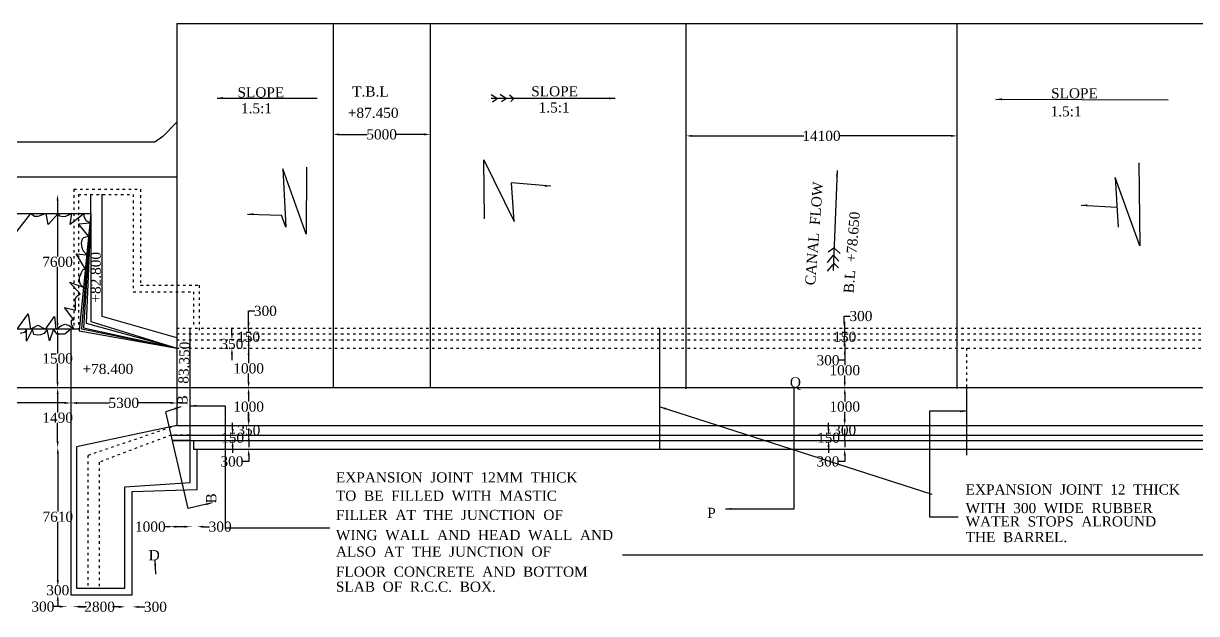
# Model space of a CAD drawing. Header units: millimetres. Extents: x 4535 to 233444, y 7325 to 109761.
# Drawn here: x 39092 to 96961, y 38575 to 67693 of the extents above; entities that cross this region are included whole.
import ezdxf

# ---------------------------------------------------------------- set-up
doc = ezdxf.new("R2010")
doc.units = ezdxf.units.MM
doc.header["$MEASUREMENT"] = 0
doc.linetypes.add('ACAD_ISO03W100', pattern=[30, 12, -18])
for name, color, linetype in [('DIM', 5, 'Continuous'), ('DO LINE', 3, 'Continuous'), ('DWG.LINE', 10, 'Continuous'), ('HATCH', 2, 'Continuous'), ('TEXT', 7, 'Continuous')]:
    doc.layers.add(name, color=color, linetype=linetype)
doc.styles.get("Standard").update_dxf_attribs({"font": 'TIMES.TTF', "height": 500})
doc.dimstyles.get("Standard").update_dxf_attribs({"dimtxt": 500, "dimasz": 300, "dimexe": 0.18, "dimexo": 0.0625, "dimgap": 0.09, "dimtad": 0, "dimtih": 1, "dimtoh": 1, "dimdec": 0, "dimzin": 0, "dimdsep": 46, "dimtxsty": 'Standard', "dimcen": 300, "dimclre": 256, "dimclrt": 4, "dimadec": 0, "dimazin": 0, "dimtfac": 1, "dimtdec": 0, "dimtofl": 0, "dimtmove": 0, "dimatfit": 3, "dimfxl": 5, "dimfxlon": 1, "dimtolj": 1, "dimtzin": 0, "dimarcsym": 0})

# ---------------------------------------------------------------- blocks, each defined once
blk = doc.blocks.new('*D35')
at = {"layer": 'Defpoints', "color": 0, "linetype": 'ByBlock', "ltscale": 0.2}
for p in [(40775, 59247), (40775, 52615), (40775, 52615)]:
    blk.add_point(p, dxfattribs=at)
at = {"layer": 'DIM', "lineweight": -2, "ltscale": 0.2}
blk.add_line((40775, 59247), (40774, 59247), dxfattribs=at)
at = {"layer": 'DIM', "color": 0, "linetype": 'ByBlock', "lineweight": -2, "ltscale": 0.2}
for p, q in [((40775, 58947), (40775, 56186)), ((40775, 52915), (40775, 55676))]:
    blk.add_line(p, q, dxfattribs=at)
at = {"layer": 'DIM', "linetype": 'ByBlock', "lineweight": -2, "ltscale": 0.2}
blk.add_line((40775, 52615), (40774, 52615), dxfattribs=at)
at = {"layer": 'DIM', "color": 0, "linetype": 'ByBlock', "ltscale": 0.2}
for points in [[(40725, 58947), (40825, 58947), (40775, 59247)], [(40725, 52915), (40825, 52915), (40775, 52615)]]:
    blk.add_solid(points, dxfattribs=at)
at = {"layer": 'DIM', "color": 4, "linetype": 'ByBlock', "ltscale": 0.2, "insert": (40775, 55931), "char_height": 500, "attachment_point": 5}
blk.add_mtext('\\A1;7600', dxfattribs=at)
blk = doc.blocks.new('*D36')
at = {"layer": 'Defpoints', "color": 0, "linetype": 'ByBlock', "ltscale": 0.2}
for p in [(40775, 52615), (40775, 49706), (40775, 49706)]:
    blk.add_point(p, dxfattribs=at)
at = {"layer": 'DIM', "lineweight": -2, "ltscale": 0.2}
blk.add_line((40775, 52615), (40774, 52615), dxfattribs=at)
at = {"layer": 'DIM', "color": 0, "linetype": 'ByBlock', "lineweight": -2, "ltscale": 0.2}
for p, q in [((40775, 52315), (40775, 51415)), ((40775, 50006), (40775, 50906))]:
    blk.add_line(p, q, dxfattribs=at)
at = {"layer": 'DIM', "linetype": 'ByBlock', "lineweight": -2, "ltscale": 0.2}
blk.add_line((40775, 49706), (40774, 49706), dxfattribs=at)
at = {"layer": 'DIM', "color": 0, "linetype": 'ByBlock', "ltscale": 0.2}
for points in [[(40725, 52315), (40825, 52315), (40775, 52615)], [(40725, 50006), (40825, 50006), (40775, 49706)]]:
    blk.add_solid(points, dxfattribs=at)
at = {"layer": 'DIM', "color": 4, "linetype": 'ByBlock', "ltscale": 0.2, "insert": (40775, 51160), "char_height": 500, "attachment_point": 5}
blk.add_mtext('\\A1;1500', dxfattribs=at)
blk = doc.blocks.new('*D37')
at = {"layer": 'Defpoints', "color": 0, "linetype": 'ByBlock', "ltscale": 0.2}
for p in [(40775, 49706), (40775, 46768), (40779, 46768)]:
    blk.add_point(p, dxfattribs=at)
at = {"layer": 'DIM', "lineweight": -2, "ltscale": 0.2}
blk.add_line((40775, 49706), (40779, 49706), dxfattribs=at)
at = {"layer": 'DIM', "color": 0, "linetype": 'ByBlock', "lineweight": -2, "ltscale": 0.2}
for p, q in [((40779, 49406), (40779, 48492)), ((40779, 47068), (40779, 47981))]:
    blk.add_line(p, q, dxfattribs=at)
at = {"layer": 'DIM', "linetype": 'ByBlock', "lineweight": -2, "ltscale": 0.2}
blk.add_line((40775, 46768), (40779, 46768), dxfattribs=at)
at = {"layer": 'DIM', "color": 0, "linetype": 'ByBlock', "ltscale": 0.2}
for points in [[(40729, 49406), (40829, 49406), (40779, 49706)], [(40729, 47068), (40829, 47068), (40779, 46768)]]:
    blk.add_solid(points, dxfattribs=at)
at = {"layer": 'DIM', "color": 4, "linetype": 'ByBlock', "ltscale": 0.2, "insert": (40779, 48237), "char_height": 500, "attachment_point": 5}
blk.add_mtext('\\A1;1490', dxfattribs=at)
blk = doc.blocks.new('*D38')
at = {"layer": 'Defpoints', "color": 0, "linetype": 'ByBlock', "ltscale": 0.2}
for p in [(40779, 46768), (40779, 39930), (40787, 39930)]:
    blk.add_point(p, dxfattribs=at)
at = {"layer": 'DIM', "lineweight": -2, "ltscale": 0.2}
blk.add_line((40782, 46768), (40788, 46768), dxfattribs=at)
at = {"layer": 'DIM', "color": 0, "linetype": 'ByBlock', "lineweight": -2, "ltscale": 0.2}
for p, q in [((40787, 46468), (40787, 43604)), ((40787, 40230), (40787, 43094))]:
    blk.add_line(p, q, dxfattribs=at)
at = {"layer": 'DIM', "linetype": 'ByBlock', "lineweight": -2, "ltscale": 0.2}
blk.add_line((40782, 39930), (40788, 39930), dxfattribs=at)
at = {"layer": 'DIM', "color": 0, "linetype": 'ByBlock', "ltscale": 0.2}
for points in [[(40737, 46468), (40837, 46468), (40787, 46768)], [(40737, 40230), (40837, 40230), (40787, 39930)]]:
    blk.add_solid(points, dxfattribs=at)
at = {"layer": 'DIM', "color": 4, "linetype": 'ByBlock', "ltscale": 0.2, "insert": (40787, 43349), "char_height": 500, "attachment_point": 5}
blk.add_mtext('\\A1;7610', dxfattribs=at)
blk = doc.blocks.new('*D39')
at = {"layer": 'Defpoints', "color": 0, "linetype": 'ByBlock', "ltscale": 0.2}
for p in [(40782, 39930), (40782, 39517), (40784, 39517)]:
    blk.add_point(p, dxfattribs=at)
at = {"layer": 'DIM', "color": 0, "linetype": 'ByBlock', "lineweight": -2, "ltscale": 0.2}
for p, q in [((40784, 40230), (40784, 40530)), ((40784, 39217), (40784, 38917))]:
    blk.add_line(p, q, dxfattribs=at)
at = {"layer": 'DIM', "lineweight": -2, "ltscale": 0.2}
blk.add_line((40782, 39930), (40784, 39930), dxfattribs=at)
at = {"layer": 'DIM', "linetype": 'ByBlock', "lineweight": -2, "ltscale": 0.2}
blk.add_line((40782, 39517), (40784, 39517), dxfattribs=at)
at = {"layer": 'DIM', "color": 0, "linetype": 'ByBlock', "ltscale": 0.2}
for points in [[(40734, 40230), (40834, 40230), (40784, 39930)], [(40734, 39217), (40834, 39217), (40784, 39517)]]:
    blk.add_solid(points, dxfattribs=at)
at = {"layer": 'DIM', "color": 4, "linetype": 'ByBlock', "ltscale": 0.2, "insert": (40784, 39723), "char_height": 500, "attachment_point": 5}
blk.add_mtext('\\A1;300', dxfattribs=at)
blk = doc.blocks.new('*D40')
at = {"layer": 'Defpoints', "color": 0, "linetype": 'ByBlock', "ltscale": 0.2}
for p in [(41186, 38912), (41606, 38915), (41606, 38912)]:
    blk.add_point(p, dxfattribs=at)
at = {"layer": 'DIM', "color": 0, "linetype": 'ByBlock', "lineweight": -2, "ltscale": 0.2}
for p, q in [((40886, 38915), (40576, 38915)), ((41906, 38915), (42206, 38915))]:
    blk.add_line(p, q, dxfattribs=at)
at = {"layer": 'DIM', "lineweight": -2, "ltscale": 0.2}
blk.add_line((41186, 38912), (41186, 38915), dxfattribs=at)
at = {"layer": 'DIM', "linetype": 'ByBlock', "lineweight": -2, "ltscale": 0.2}
blk.add_line((41606, 38912), (41606, 38915), dxfattribs=at)
at = {"layer": 'DIM', "color": 0, "linetype": 'ByBlock', "ltscale": 0.2}
for points in [[(40886, 38965), (40886, 38865), (41186, 38915)], [(41906, 38965), (41906, 38865), (41606, 38915)]]:
    blk.add_solid(points, dxfattribs=at)
at = {"layer": 'DIM', "color": 4, "linetype": 'ByBlock', "ltscale": 0.2, "insert": (40051, 38915), "char_height": 500, "attachment_point": 5}
blk.add_mtext('\\A1;300', dxfattribs=at)
blk = doc.blocks.new('*D41')
at = {"layer": 'Defpoints', "color": 0, "linetype": 'ByBlock', "ltscale": 0.2}
for p in [(41606, 38915), (44091, 38915), (44091, 38908)]:
    blk.add_point(p, dxfattribs=at)
at = {"layer": 'DIM', "lineweight": -2, "ltscale": 0.2}
blk.add_line((41606, 38913), (41606, 38908), dxfattribs=at)
at = {"layer": 'DIM', "color": 0, "linetype": 'ByBlock', "lineweight": -2, "ltscale": 0.2}
for p, q in [((41906, 38908), (42131, 38908)), ((43791, 38908), (43566, 38908))]:
    blk.add_line(p, q, dxfattribs=at)
at = {"layer": 'DIM', "linetype": 'ByBlock', "lineweight": -2, "ltscale": 0.2}
blk.add_line((44091, 38913), (44091, 38908), dxfattribs=at)
at = {"layer": 'DIM', "color": 0, "linetype": 'ByBlock', "ltscale": 0.2}
for points in [[(41906, 38958), (41906, 38858), (41606, 38908)], [(43791, 38958), (43791, 38858), (44091, 38908)]]:
    blk.add_solid(points, dxfattribs=at)
at = {"layer": 'DIM', "color": 4, "linetype": 'ByBlock', "ltscale": 0.2, "insert": (42849, 38908), "char_height": 500, "attachment_point": 5}
blk.add_mtext('\\A1;2800', dxfattribs=at)
blk = doc.blocks.new('*D42')
at = {"layer": 'Defpoints', "color": 0, "linetype": 'ByBlock', "ltscale": 0.2}
for p in [(44091, 38908), (44476, 38908), (44476, 38903)]:
    blk.add_point(p, dxfattribs=at)
at = {"layer": 'DIM', "color": 0, "linetype": 'ByBlock', "lineweight": -2, "ltscale": 0.2}
for p, q in [((43791, 38903), (43491, 38903)), ((44776, 38903), (45076, 38903))]:
    blk.add_line(p, q, dxfattribs=at)
at = {"layer": 'DIM', "lineweight": -2, "ltscale": 0.2}
blk.add_line((44091, 38908), (44091, 38903), dxfattribs=at)
at = {"layer": 'DIM', "linetype": 'ByBlock', "lineweight": -2, "ltscale": 0.2}
blk.add_line((44476, 38908), (44476, 38903), dxfattribs=at)
at = {"layer": 'DIM', "color": 0, "linetype": 'ByBlock', "ltscale": 0.2}
for points in [[(43791, 38953), (43791, 38853), (44091, 38903)], [(44776, 38953), (44776, 38853), (44476, 38903)]]:
    blk.add_solid(points, dxfattribs=at)
at = {"layer": 'DIM', "color": 4, "linetype": 'ByBlock', "ltscale": 0.2, "insert": (45601, 38903), "char_height": 500, "attachment_point": 5}
blk.add_mtext('\\A1;300', dxfattribs=at)
blk = doc.blocks.new('*D62')
at = {"layer": 'Defpoints', "color": 0, "linetype": 'ByBlock', "ltscale": 0.2}
for p in [(34538, 48966), (41427, 48966), (41427, 48966)]:
    blk.add_point(p, dxfattribs=at)
at = {"layer": 'DIM', "lineweight": -2, "ltscale": 0.2}
blk.add_line((34538, 48966), (34538, 48966), dxfattribs=at)
at = {"layer": 'DIM', "color": 0, "linetype": 'ByBlock', "lineweight": -2, "ltscale": 0.2}
for p, q in [((34838, 48966), (37271, 48966)), ((41127, 48966), (38694, 48966))]:
    blk.add_line(p, q, dxfattribs=at)
at = {"layer": 'DIM', "linetype": 'ByBlock', "lineweight": -2, "ltscale": 0.2}
blk.add_line((41427, 48966), (41427, 48966), dxfattribs=at)
at = {"layer": 'DIM', "color": 0, "linetype": 'ByBlock', "ltscale": 0.2}
for points in [[(34838, 49016), (34838, 48916), (34538, 48966)], [(41127, 49016), (41127, 48916), (41427, 48966)]]:
    blk.add_solid(points, dxfattribs=at)
at = {"layer": 'DIM', "color": 4, "linetype": 'ByBlock', "ltscale": 0.2, "insert": (37982, 48966), "char_height": 500, "attachment_point": 5}
blk.add_mtext('\\A1;7500', dxfattribs=at)
blk = doc.blocks.new('*D63')
at = {"layer": 'Defpoints', "color": 0, "linetype": 'ByBlock', "ltscale": 0.2}
for p in [(41427, 48966), (46655, 48966), (46655, 48966)]:
    blk.add_point(p, dxfattribs=at)
at = {"layer": 'DIM', "lineweight": -2, "ltscale": 0.2}
blk.add_line((41427, 48966), (41427, 48966), dxfattribs=at)
at = {"layer": 'DIM', "color": 0, "linetype": 'ByBlock', "lineweight": -2, "ltscale": 0.2}
for p, q in [((41727, 48966), (43333, 48966)), ((46355, 48966), (44748, 48966))]:
    blk.add_line(p, q, dxfattribs=at)
at = {"layer": 'DIM', "linetype": 'ByBlock', "lineweight": -2, "ltscale": 0.2}
blk.add_line((46655, 48966), (46655, 48966), dxfattribs=at)
at = {"layer": 'DIM', "color": 0, "linetype": 'ByBlock', "ltscale": 0.2}
for points in [[(41727, 49016), (41727, 48916), (41427, 48966)], [(46355, 49016), (46355, 48916), (46655, 48966)]]:
    blk.add_solid(points, dxfattribs=at)
at = {"layer": 'DIM', "color": 4, "linetype": 'ByBlock', "ltscale": 0.2, "insert": (44041, 48966), "char_height": 500, "attachment_point": 5}
blk.add_mtext('\\A1;5300', dxfattribs=at)
blk = doc.blocks.new('*D64')
at = {"layer": 'Defpoints', "color": 0, "linetype": 'ByBlock', "ltscale": 0.1}
for p in [(50198, 52653), (50198, 52372), (50200, 52372)]:
    blk.add_point(p, dxfattribs=at)
at = {"layer": 'DIM', "color": 0, "linetype": 'ByBlock', "lineweight": -2, "ltscale": 0.1}
for p, q in [((50200, 52953), (50200, 53506)), ((50200, 53506), (50500, 53506)), ((50200, 52072), (50200, 51772))]:
    blk.add_line(p, q, dxfattribs=at)
at = {"layer": 'DIM', "lineweight": -2, "ltscale": 0.1}
blk.add_line((50198, 52653), (50200, 52653), dxfattribs=at)
at = {"layer": 'DIM', "linetype": 'ByBlock', "lineweight": -2, "ltscale": 0.1}
blk.add_line((50198, 52372), (50200, 52372), dxfattribs=at)
at = {"layer": 'DIM', "color": 0, "linetype": 'ByBlock', "ltscale": 0.1}
for points in [[(50150, 52953), (50250, 52953), (50200, 52653)], [(50150, 52072), (50250, 52072), (50200, 52372)]]:
    blk.add_solid(points, dxfattribs=at)
at = {"layer": 'DIM', "color": 4, "linetype": 'ByBlock', "ltscale": 0.1, "insert": (51026, 53506), "char_height": 500, "attachment_point": 5}
blk.add_mtext('\\A1;300', dxfattribs=at)
blk = doc.blocks.new('*D65')
at = {"layer": 'Defpoints', "color": 0, "linetype": 'ByBlock', "ltscale": 0.1}
for p in [(50200, 52372), (50200, 52081), (50200, 52081)]:
    blk.add_point(p, dxfattribs=at)
at = {"layer": 'DIM', "color": 0, "linetype": 'ByBlock', "lineweight": -2, "ltscale": 0.1}
for p, q in [((50200, 52672), (50200, 52972)), ((50200, 51781), (50200, 51481))]:
    blk.add_line(p, q, dxfattribs=at)
at = {"layer": 'DIM', "lineweight": -2, "ltscale": 0.1}
blk.add_line((50200, 52372), (50200, 52372), dxfattribs=at)
at = {"layer": 'DIM', "linetype": 'ByBlock', "lineweight": -2, "ltscale": 0.1}
blk.add_line((50200, 52081), (50200, 52081), dxfattribs=at)
at = {"layer": 'DIM', "color": 0, "linetype": 'ByBlock', "ltscale": 0.1}
for points in [[(50150, 52672), (50250, 52672), (50200, 52372)], [(50150, 51781), (50250, 51781), (50200, 52081)]]:
    blk.add_solid(points, dxfattribs=at)
at = {"layer": 'DIM', "color": 4, "linetype": 'ByBlock', "ltscale": 0.1, "insert": (50200, 52227), "char_height": 500, "attachment_point": 5}
blk.add_mtext('\\A1;150', dxfattribs=at)
blk = doc.blocks.new('*D66')
at = {"layer": 'Defpoints', "color": 0, "linetype": 'ByBlock', "ltscale": 0.2}
for p in [(46332, 42871), (47333, 42871), (47333, 42861)]:
    blk.add_point(p, dxfattribs=at)
at = {"layer": 'DIM', "color": 0, "linetype": 'ByBlock', "lineweight": -2, "ltscale": 0.2}
for p, q in [((46332, 42861), (46032, 42861)), ((47033, 42861), (46632, 42861))]:
    blk.add_line(p, q, dxfattribs=at)
at = {"layer": 'DIM', "lineweight": -2, "ltscale": 0.2}
blk.add_line((46332, 42866), (46332, 42861), dxfattribs=at)
at = {"layer": 'DIM', "linetype": 'ByBlock', "lineweight": -2, "ltscale": 0.2}
blk.add_line((47333, 42866), (47333, 42861), dxfattribs=at)
at = {"layer": 'DIM', "color": 0, "linetype": 'ByBlock', "ltscale": 0.2}
for points in [[(46632, 42911), (46632, 42811), (46332, 42861)], [(47033, 42911), (47033, 42811), (47333, 42861)]]:
    blk.add_solid(points, dxfattribs=at)
at = {"layer": 'DIM', "color": 4, "linetype": 'ByBlock', "ltscale": 0.2, "insert": (45350, 42861), "char_height": 500, "attachment_point": 5}
blk.add_mtext('\\A1;1000', dxfattribs=at)
blk = doc.blocks.new('*D67')
at = {"layer": 'Defpoints', "color": 0, "linetype": 'ByBlock', "ltscale": 0.2}
for p in [(47333, 42861), (47670, 42861), (47670, 42861)]:
    blk.add_point(p, dxfattribs=at)
at = {"layer": 'DIM', "color": 0, "linetype": 'ByBlock', "lineweight": -2, "ltscale": 0.2}
for p, q in [((47033, 42861), (46733, 42861)), ((47970, 42861), (48270, 42861))]:
    blk.add_line(p, q, dxfattribs=at)
at = {"layer": 'DIM', "lineweight": -2, "ltscale": 0.2}
blk.add_line((47333, 42861), (47333, 42860), dxfattribs=at)
at = {"layer": 'DIM', "linetype": 'ByBlock', "lineweight": -2, "ltscale": 0.2}
blk.add_line((47670, 42861), (47670, 42860), dxfattribs=at)
at = {"layer": 'DIM', "color": 0, "linetype": 'ByBlock', "ltscale": 0.2}
for points in [[(47033, 42911), (47033, 42811), (47333, 42861)], [(47970, 42911), (47970, 42811), (47670, 42861)]]:
    blk.add_solid(points, dxfattribs=at)
at = {"layer": 'DIM', "color": 4, "linetype": 'ByBlock', "ltscale": 0.2, "insert": (48796, 42861), "char_height": 500, "attachment_point": 5}
blk.add_mtext('\\A1;300', dxfattribs=at)
blk = doc.blocks.new('*D69')
at = {"layer": 'Defpoints', "color": 0, "linetype": 'ByBlock', "ltscale": 0.2}
for p in [(71775, 62145), (85140, 62145), (85140, 62145)]:
    blk.add_point(p, dxfattribs=at)
at = {"layer": 'DIM', "lineweight": -2, "ltscale": 0.2}
blk.add_line((71775, 62145), (71775, 62145), dxfattribs=at)
at = {"layer": 'DIM', "color": 0, "linetype": 'ByBlock', "lineweight": -2, "ltscale": 0.2}
for p, q in [((72075, 62145), (77591, 62145)), ((84840, 62145), (79324, 62145))]:
    blk.add_line(p, q, dxfattribs=at)
at = {"layer": 'DIM', "linetype": 'ByBlock', "lineweight": -2, "ltscale": 0.2}
blk.add_line((85140, 62145), (85140, 62145), dxfattribs=at)
at = {"layer": 'DIM', "color": 0, "linetype": 'ByBlock', "ltscale": 0.2}
for points in [[(72075, 62195), (72075, 62095), (71775, 62145)], [(84840, 62195), (84840, 62095), (85140, 62145)]]:
    blk.add_solid(points, dxfattribs=at)
at = {"layer": 'DIM', "color": 4, "linetype": 'ByBlock', "ltscale": 0.2, "insert": (78458, 62145), "char_height": 500, "attachment_point": 5}
blk.add_mtext('\\A1;14100', dxfattribs=at)
blk = doc.blocks.new('*D70')
at = {"layer": 'Defpoints', "color": 0, "linetype": 'ByBlock', "ltscale": 0.2}
for p in [(54364, 62217), (59155, 62217), (59155, 62217)]:
    blk.add_point(p, dxfattribs=at)
at = {"layer": 'DIM', "lineweight": -2, "ltscale": 0.2}
blk.add_line((54364, 62217), (54364, 62217), dxfattribs=at)
at = {"layer": 'DIM', "color": 0, "linetype": 'ByBlock', "lineweight": -2, "ltscale": 0.2}
for p, q in [((54664, 62217), (56052, 62217)), ((58855, 62217), (57467, 62217))]:
    blk.add_line(p, q, dxfattribs=at)
at = {"layer": 'DIM', "linetype": 'ByBlock', "lineweight": -2, "ltscale": 0.2}
blk.add_line((59155, 62217), (59155, 62217), dxfattribs=at)
at = {"layer": 'DIM', "color": 0, "linetype": 'ByBlock', "ltscale": 0.2}
for points in [[(54664, 62267), (54664, 62167), (54364, 62217)], [(58855, 62267), (58855, 62167), (59155, 62217)]]:
    blk.add_solid(points, dxfattribs=at)
at = {"layer": 'DIM', "color": 4, "linetype": 'ByBlock', "ltscale": 0.2, "insert": (56759, 62217), "char_height": 500, "attachment_point": 5}
blk.add_mtext('\\A1;5000', dxfattribs=at)
blk = doc.blocks.new('*D71')
at = {"layer": 'Defpoints', "color": 0, "linetype": 'ByBlock', "ltscale": 0.2}
for p in [(50200, 52081), (49375, 51670), (50200, 51670)]:
    blk.add_point(p, dxfattribs=at)
at = {"layer": 'DIM', "color": 0, "linetype": 'ByBlock', "lineweight": -2, "ltscale": 0.2}
for p, q in [((49375, 52381), (49375, 52681)), ((49375, 51370), (49375, 51070))]:
    blk.add_line(p, q, dxfattribs=at)
at = {"layer": 'DIM', "lineweight": -2, "ltscale": 0.2}
blk.add_line((49380, 52081), (49374, 52081), dxfattribs=at)
at = {"layer": 'DIM', "linetype": 'ByBlock', "lineweight": -2, "ltscale": 0.2}
blk.add_line((49380, 51670), (49374, 51670), dxfattribs=at)
at = {"layer": 'DIM', "color": 0, "linetype": 'ByBlock', "ltscale": 0.2}
for points in [[(49325, 52381), (49425, 52381), (49375, 52081)], [(49325, 51370), (49425, 51370), (49375, 51670)]]:
    blk.add_solid(points, dxfattribs=at)
at = {"layer": 'DIM', "color": 4, "linetype": 'ByBlock', "ltscale": 0.2, "insert": (49375, 51876), "char_height": 500, "attachment_point": 5}
blk.add_mtext('\\A1;350', dxfattribs=at)
blk = doc.blocks.new('*D72')
at = {"layer": 'Defpoints', "color": 0, "linetype": 'ByBlock', "ltscale": 0.2}
for p in [(50200, 51631), (50200, 49706), (50200, 49706)]:
    blk.add_point(p, dxfattribs=at)
at = {"layer": 'DIM', "lineweight": -2, "ltscale": 0.2}
blk.add_line((50200, 51631), (50200, 51631), dxfattribs=at)
at = {"layer": 'DIM', "color": 0, "linetype": 'ByBlock', "lineweight": -2, "ltscale": 0.2}
for p, q in [((50200, 51331), (50200, 50923)), ((50200, 50006), (50200, 50414))]:
    blk.add_line(p, q, dxfattribs=at)
at = {"layer": 'DIM', "linetype": 'ByBlock', "lineweight": -2, "ltscale": 0.2}
blk.add_line((50200, 49706), (50200, 49706), dxfattribs=at)
at = {"layer": 'DIM', "color": 0, "linetype": 'ByBlock', "ltscale": 0.2}
for points in [[(50150, 51331), (50250, 51331), (50200, 51631)], [(50150, 50006), (50250, 50006), (50200, 49706)]]:
    blk.add_solid(points, dxfattribs=at)
at = {"layer": 'DIM', "color": 4, "linetype": 'ByBlock', "ltscale": 0.2, "insert": (50200, 50669), "char_height": 500, "attachment_point": 5}
blk.add_mtext('\\A1;1000', dxfattribs=at)
blk = doc.blocks.new('*D73')
at = {"layer": 'Defpoints', "color": 0, "linetype": 'ByBlock', "ltscale": 0.2}
for p in [(50200, 49706), (50200, 47862), (50200, 47862)]:
    blk.add_point(p, dxfattribs=at)
at = {"layer": 'DIM', "lineweight": -2, "ltscale": 0.2}
blk.add_line((50200, 49706), (50200, 49706), dxfattribs=at)
at = {"layer": 'DIM', "color": 0, "linetype": 'ByBlock', "lineweight": -2, "ltscale": 0.2}
for p, q in [((50200, 49406), (50200, 49038)), ((50200, 48162), (50200, 48529))]:
    blk.add_line(p, q, dxfattribs=at)
at = {"layer": 'DIM', "linetype": 'ByBlock', "lineweight": -2, "ltscale": 0.2}
blk.add_line((50200, 47862), (50200, 47862), dxfattribs=at)
at = {"layer": 'DIM', "color": 0, "linetype": 'ByBlock', "ltscale": 0.2}
for points in [[(50150, 49406), (50250, 49406), (50200, 49706)], [(50150, 48162), (50250, 48162), (50200, 47862)]]:
    blk.add_solid(points, dxfattribs=at)
at = {"layer": 'DIM', "color": 4, "linetype": 'ByBlock', "ltscale": 0.2, "insert": (50200, 48784), "char_height": 500, "attachment_point": 5}
blk.add_mtext('\\A1;1000', dxfattribs=at)
blk = doc.blocks.new('*D74')
at = {"layer": 'Defpoints', "color": 0, "linetype": 'ByBlock', "ltscale": 0.2}
for p in [(50200, 47862), (50200, 47384), (50208, 47384)]:
    blk.add_point(p, dxfattribs=at)
at = {"layer": 'DIM', "color": 0, "linetype": 'ByBlock', "lineweight": -2, "ltscale": 0.2}
for p, q in [((50208, 48162), (50208, 48462)), ((50208, 47084), (50208, 46784))]:
    blk.add_line(p, q, dxfattribs=at)
at = {"layer": 'DIM', "lineweight": -2, "ltscale": 0.2}
blk.add_line((50203, 47862), (50209, 47862), dxfattribs=at)
at = {"layer": 'DIM', "linetype": 'ByBlock', "lineweight": -2, "ltscale": 0.2}
blk.add_line((50203, 47384), (50209, 47384), dxfattribs=at)
at = {"layer": 'DIM', "color": 0, "linetype": 'ByBlock', "ltscale": 0.2}
for points in [[(50158, 48162), (50258, 48162), (50208, 47862)], [(50158, 47084), (50258, 47084), (50208, 47384)]]:
    blk.add_solid(points, dxfattribs=at)
at = {"layer": 'DIM', "color": 4, "linetype": 'ByBlock', "ltscale": 0.2, "insert": (50208, 47623), "char_height": 500, "attachment_point": 5}
blk.add_mtext('\\A1;350', dxfattribs=at)
blk = doc.blocks.new('*D75')
at = {"layer": 'Defpoints', "color": 0, "linetype": 'ByBlock', "ltscale": 0.2}
for p in [(49411, 47111), (50209, 47384), (50209, 47111)]:
    blk.add_point(p, dxfattribs=at)
at = {"layer": 'DIM', "color": 0, "linetype": 'ByBlock', "lineweight": -2, "ltscale": 0.2}
for p, q in [((49411, 47684), (49411, 47984)), ((49411, 46811), (49411, 46511))]:
    blk.add_line(p, q, dxfattribs=at)
at = {"layer": 'DIM', "lineweight": -2, "ltscale": 0.2}
blk.add_line((49416, 47384), (49411, 47384), dxfattribs=at)
at = {"layer": 'DIM', "linetype": 'ByBlock', "lineweight": -2, "ltscale": 0.2}
blk.add_line((49416, 47111), (49411, 47111), dxfattribs=at)
at = {"layer": 'DIM', "color": 0, "linetype": 'ByBlock', "ltscale": 0.2}
for points in [[(49361, 47684), (49461, 47684), (49411, 47384)], [(49361, 46811), (49461, 46811), (49411, 47111)]]:
    blk.add_solid(points, dxfattribs=at)
at = {"layer": 'DIM', "color": 4, "linetype": 'ByBlock', "ltscale": 0.2, "insert": (49411, 47247), "char_height": 500, "attachment_point": 5}
blk.add_mtext('\\A1;150', dxfattribs=at)
blk = doc.blocks.new('*D76')
at = {"layer": 'Defpoints', "color": 0, "linetype": 'ByBlock', "ltscale": 0.2}
for p in [(50204, 47111), (50204, 46679), (50204, 46679)]:
    blk.add_point(p, dxfattribs=at)
at = {"layer": 'DIM', "color": 0, "linetype": 'ByBlock', "lineweight": -2, "ltscale": 0.2}
for p, q in [((50204, 47411), (50204, 47711)), ((50204, 46379), (50204, 46079)), ((50204, 46079), (49904, 46079))]:
    blk.add_line(p, q, dxfattribs=at)
at = {"layer": 'DIM', "lineweight": -2, "ltscale": 0.2}
blk.add_line((50204, 47111), (50203, 47111), dxfattribs=at)
at = {"layer": 'DIM', "linetype": 'ByBlock', "lineweight": -2, "ltscale": 0.2}
blk.add_line((50204, 46679), (50203, 46679), dxfattribs=at)
at = {"layer": 'DIM', "color": 0, "linetype": 'ByBlock', "ltscale": 0.2}
for points in [[(50154, 47411), (50254, 47411), (50204, 47111)], [(50154, 46379), (50254, 46379), (50204, 46679)]]:
    blk.add_solid(points, dxfattribs=at)
at = {"layer": 'DIM', "color": 4, "linetype": 'ByBlock', "ltscale": 0.2, "insert": (49378, 46079), "char_height": 500, "attachment_point": 5}
blk.add_mtext('\\A1;300', dxfattribs=at)
blk = doc.blocks.new('*D77')
at = {"layer": 'Defpoints', "color": 0, "linetype": 'ByBlock', "ltscale": 0.2}
for p in [(79582, 52653), (79582, 52372), (79582, 52372)]:
    blk.add_point(p, dxfattribs=at)
at = {"layer": 'DIM', "color": 0, "linetype": 'ByBlock', "lineweight": -2, "ltscale": 0.2}
for p, q in [((79582, 52953), (79582, 53253)), ((79582, 53253), (79882, 53253)), ((79582, 52072), (79582, 51772))]:
    blk.add_line(p, q, dxfattribs=at)
at = {"layer": 'DIM', "lineweight": -2, "ltscale": 0.2}
blk.add_line((79582, 52653), (79582, 52653), dxfattribs=at)
at = {"layer": 'DIM', "linetype": 'ByBlock', "lineweight": -2, "ltscale": 0.2}
blk.add_line((79582, 52372), (79582, 52372), dxfattribs=at)
at = {"layer": 'DIM', "color": 0, "linetype": 'ByBlock', "ltscale": 0.2}
for points in [[(79532, 52953), (79632, 52953), (79582, 52653)], [(79532, 52072), (79632, 52072), (79582, 52372)]]:
    blk.add_solid(points, dxfattribs=at)
at = {"layer": 'DIM', "color": 4, "linetype": 'ByBlock', "ltscale": 0.2, "insert": (80407, 53253), "char_height": 500, "attachment_point": 5}
blk.add_mtext('\\A1;300', dxfattribs=at)
blk = doc.blocks.new('*D78')
at = {"layer": 'Defpoints', "color": 0, "linetype": 'ByBlock', "ltscale": 0.2}
for p in [(79582, 52372), (79582, 52081), (79607, 52081)]:
    blk.add_point(p, dxfattribs=at)
at = {"layer": 'DIM', "color": 0, "linetype": 'ByBlock', "lineweight": -2, "ltscale": 0.2}
for p, q in [((79607, 52672), (79607, 52972)), ((79607, 51781), (79607, 51481))]:
    blk.add_line(p, q, dxfattribs=at)
at = {"layer": 'DIM', "lineweight": -2, "ltscale": 0.2}
blk.add_line((79602, 52372), (79607, 52372), dxfattribs=at)
at = {"layer": 'DIM', "linetype": 'ByBlock', "lineweight": -2, "ltscale": 0.2}
blk.add_line((79602, 52081), (79607, 52081), dxfattribs=at)
at = {"layer": 'DIM', "color": 0, "linetype": 'ByBlock', "ltscale": 0.2}
for points in [[(79557, 52672), (79657, 52672), (79607, 52372)], [(79557, 51781), (79657, 51781), (79607, 52081)]]:
    blk.add_solid(points, dxfattribs=at)
at = {"layer": 'DIM', "color": 4, "linetype": 'ByBlock', "ltscale": 0.2, "insert": (79607, 52227), "char_height": 500, "attachment_point": 5}
blk.add_mtext('\\A1;150', dxfattribs=at)
blk = doc.blocks.new('*D79')
at = {"layer": 'Defpoints', "color": 0, "linetype": 'ByBlock', "ltscale": 0.2}
for p in [(79608, 52089), (79608, 51670), (79608, 51670)]:
    blk.add_point(p, dxfattribs=at)
at = {"layer": 'DIM', "color": 0, "linetype": 'ByBlock', "lineweight": -2, "ltscale": 0.2}
for p, q in [((79608, 52389), (79608, 52689)), ((79608, 51070), (79308, 51070)), ((79608, 51370), (79608, 51070))]:
    blk.add_line(p, q, dxfattribs=at)
at = {"layer": 'DIM', "lineweight": -2, "ltscale": 0.2}
blk.add_line((79608, 52089), (79608, 52089), dxfattribs=at)
at = {"layer": 'DIM', "linetype": 'ByBlock', "lineweight": -2, "ltscale": 0.2}
blk.add_line((79608, 51670), (79608, 51670), dxfattribs=at)
at = {"layer": 'DIM', "color": 0, "linetype": 'ByBlock', "ltscale": 0.2}
for points in [[(79558, 52389), (79658, 52389), (79608, 52089)], [(79558, 51370), (79658, 51370), (79608, 51670)]]:
    blk.add_solid(points, dxfattribs=at)
at = {"layer": 'DIM', "color": 4, "linetype": 'ByBlock', "ltscale": 0.2, "insert": (78782, 51070), "char_height": 500, "attachment_point": 5}
blk.add_mtext('\\A1;300', dxfattribs=at)
blk = doc.blocks.new('*D80')
at = {"layer": 'Defpoints', "color": 0, "linetype": 'ByBlock', "ltscale": 0.2}
for p in [(79608, 51670), (79608, 49706), (79608, 49706)]:
    blk.add_point(p, dxfattribs=at)
at = {"layer": 'DIM', "lineweight": -2, "ltscale": 0.2}
blk.add_line((79608, 51670), (79608, 51670), dxfattribs=at)
at = {"layer": 'DIM', "color": 0, "linetype": 'ByBlock', "lineweight": -2, "ltscale": 0.2}
for p, q in [((79608, 51370), (79608, 50836)), ((79608, 50006), (79608, 50327))]:
    blk.add_line(p, q, dxfattribs=at)
at = {"layer": 'DIM', "linetype": 'ByBlock', "lineweight": -2, "ltscale": 0.2}
blk.add_line((79608, 49706), (79608, 49706), dxfattribs=at)
at = {"layer": 'DIM', "color": 0, "linetype": 'ByBlock', "ltscale": 0.2}
for points in [[(79558, 51370), (79658, 51370), (79608, 51670)], [(79558, 50006), (79658, 50006), (79608, 49706)]]:
    blk.add_solid(points, dxfattribs=at)
at = {"layer": 'DIM', "color": 4, "linetype": 'ByBlock', "ltscale": 0.2, "insert": (79608, 50581), "char_height": 500, "attachment_point": 5}
blk.add_mtext('\\A1;1000', dxfattribs=at)
blk = doc.blocks.new('*D81')
at = {"layer": 'Defpoints', "color": 0, "linetype": 'ByBlock', "ltscale": 0.2}
for p in [(79608, 49706), (79608, 47862), (79608, 47862)]:
    blk.add_point(p, dxfattribs=at)
at = {"layer": 'DIM', "lineweight": -2, "ltscale": 0.2}
blk.add_line((79608, 49706), (79608, 49706), dxfattribs=at)
at = {"layer": 'DIM', "color": 0, "linetype": 'ByBlock', "lineweight": -2, "ltscale": 0.2}
for p, q in [((79608, 49406), (79608, 49038)), ((79608, 48162), (79608, 48529))]:
    blk.add_line(p, q, dxfattribs=at)
at = {"layer": 'DIM', "linetype": 'ByBlock', "lineweight": -2, "ltscale": 0.2}
blk.add_line((79608, 47862), (79608, 47862), dxfattribs=at)
at = {"layer": 'DIM', "color": 0, "linetype": 'ByBlock', "ltscale": 0.2}
for points in [[(79558, 49406), (79658, 49406), (79608, 49706)], [(79558, 48162), (79658, 48162), (79608, 47862)]]:
    blk.add_solid(points, dxfattribs=at)
at = {"layer": 'DIM', "color": 4, "linetype": 'ByBlock', "ltscale": 0.2, "insert": (79608, 48784), "char_height": 500, "attachment_point": 5}
blk.add_mtext('\\A1;1000', dxfattribs=at)
blk = doc.blocks.new('*D82')
at = {"layer": 'Defpoints', "color": 0, "linetype": 'ByBlock', "ltscale": 0.2}
for p in [(79608, 47862), (79604, 47384), (79608, 47384)]:
    blk.add_point(p, dxfattribs=at)
at = {"layer": 'DIM', "color": 0, "linetype": 'ByBlock', "lineweight": -2, "ltscale": 0.2}
for p, q in [((79604, 48162), (79604, 48462)), ((79604, 47084), (79604, 46784))]:
    blk.add_line(p, q, dxfattribs=at)
at = {"layer": 'DIM', "lineweight": -2, "ltscale": 0.2}
blk.add_line((79608, 47862), (79604, 47862), dxfattribs=at)
at = {"layer": 'DIM', "linetype": 'ByBlock', "lineweight": -2, "ltscale": 0.2}
blk.add_line((79608, 47384), (79604, 47384), dxfattribs=at)
at = {"layer": 'DIM', "color": 0, "linetype": 'ByBlock', "ltscale": 0.2}
for points in [[(79554, 48162), (79654, 48162), (79604, 47862)], [(79554, 47084), (79654, 47084), (79604, 47384)]]:
    blk.add_solid(points, dxfattribs=at)
at = {"layer": 'DIM', "color": 4, "linetype": 'ByBlock', "ltscale": 0.2, "insert": (79604, 47623), "char_height": 500, "attachment_point": 5}
blk.add_mtext('\\A1;300', dxfattribs=at)
blk = doc.blocks.new('*D83')
at = {"layer": 'Defpoints', "color": 0, "linetype": 'ByBlock', "ltscale": 0.2}
for p in [(78810, 47111), (79608, 47384), (79608, 47111)]:
    blk.add_point(p, dxfattribs=at)
at = {"layer": 'DIM', "color": 0, "linetype": 'ByBlock', "lineweight": -2, "ltscale": 0.2}
for p, q in [((78810, 47684), (78810, 47984)), ((78810, 46811), (78810, 46511))]:
    blk.add_line(p, q, dxfattribs=at)
at = {"layer": 'DIM', "lineweight": -2, "ltscale": 0.2}
blk.add_line((78815, 47384), (78810, 47384), dxfattribs=at)
at = {"layer": 'DIM', "linetype": 'ByBlock', "lineweight": -2, "ltscale": 0.2}
blk.add_line((78815, 47111), (78810, 47111), dxfattribs=at)
at = {"layer": 'DIM', "color": 0, "linetype": 'ByBlock', "ltscale": 0.2}
for points in [[(78760, 47684), (78860, 47684), (78810, 47384)], [(78760, 46811), (78860, 46811), (78810, 47111)]]:
    blk.add_solid(points, dxfattribs=at)
at = {"layer": 'DIM', "color": 4, "linetype": 'ByBlock', "ltscale": 0.2, "insert": (78810, 47247), "char_height": 500, "attachment_point": 5}
blk.add_mtext('\\A1;150', dxfattribs=at)
blk = doc.blocks.new('*D84')
at = {"layer": 'Defpoints', "color": 0, "linetype": 'ByBlock', "ltscale": 0.2}
for p in [(79604, 47084), (79604, 46679), (79604, 46679)]:
    blk.add_point(p, dxfattribs=at)
at = {"layer": 'DIM', "color": 0, "linetype": 'ByBlock', "lineweight": -2, "ltscale": 0.2}
for p, q in [((79604, 47384), (79604, 47684)), ((79604, 46379), (79604, 46079)), ((79604, 46079), (79304, 46079))]:
    blk.add_line(p, q, dxfattribs=at)
at = {"layer": 'DIM', "lineweight": -2, "ltscale": 0.2}
blk.add_line((79604, 47084), (79604, 47084), dxfattribs=at)
at = {"layer": 'DIM', "linetype": 'ByBlock', "lineweight": -2, "ltscale": 0.2}
blk.add_line((79604, 46679), (79604, 46679), dxfattribs=at)
at = {"layer": 'DIM', "color": 0, "linetype": 'ByBlock', "ltscale": 0.2}
for points in [[(79554, 47384), (79654, 47384), (79604, 47084)], [(79554, 46379), (79654, 46379), (79604, 46679)]]:
    blk.add_solid(points, dxfattribs=at)
at = {"layer": 'DIM', "color": 4, "linetype": 'ByBlock', "ltscale": 0.2, "insert": (78778, 46079), "char_height": 500, "attachment_point": 5}
blk.add_mtext('\\A1;300', dxfattribs=at)

msp = doc.modelspace()

# ---------------------------------------------------------------- linework, layer by layer
at = {"layer": 'DIM', "linetype": 'ByBlock', "ltscale": 0.2}
for points in [[(62171.2, 64185.6), (62474, 63996.4), (62224.5, 63803.9)], [(62604.3, 64202.6), (62913.6, 63996.4), (62666.7, 63831.2)], [(63071.3, 64170), (63287, 63996.4), (63139.1, 63844.7)], [(78756.5, 55901.5), (79059.7, 56266.8), (79321.2, 55959.3)], [(78780.7, 56422.4), (79074.1, 56622.1), (79378.6, 56345.1)], [(78761.6, 55469.2), (79040.4, 55793.7)], [(79044.3, 55889.1), (79302.7, 55630)], [(83779.7, 43345.8), (85196.8, 43345.8)], [(49035.7, 42807.6), (54203.4, 42807.6)], [(102467.3, 41454.3), (68638, 41454.3)]]:
    msp.add_lwpolyline(points, dxfattribs=at)
at = {"layer": 'DO LINE', "linetype": 'ACAD_ISO03W100', "ltscale": 10}
for points in [[(41585.4, 59512.6), (41585.4, 52614.8)], [(41585.4, 59512.6), (44870.1, 59512.6), (44870.1, 54772), (47767.5, 54772), (47767.5, 52419.9)], [(41801.8, 59250.5), (44509.7, 59250.5)], [(41801.8, 59250.5), (41801.8, 52614.8)], [(44509.7, 59250.5), (44509.7, 54454.2), (47475.5, 54454.2), (47475.5, 52719.5)], [(46654.9, 52653.4), (106456.5, 52653.4)], [(46654.9, 52371.8), (106456.5, 52371.8)], [(46654.9, 52081.5), (106456.5, 52081.5)], [(46654.9, 51669.8), (106456.5, 51669.8)], [(85610.9, 51669.8), (85610.9, 49705.6)], [(46654.9, 47861.7), (42260.6, 46372.7), (42260.6, 39822.6)], [(47260.3, 47383.7), (46372.6, 47383.7), (42822.8, 46039.2), (42822.8, 39822.6)]]:
    msp.add_lwpolyline(points, dxfattribs=at)
at = {"layer": 'DWG.LINE', "linetype": 'ByBlock', "ltscale": 0.2}
for points in [[(46654.9, 67693.3), (110139.6, 67693.3)], [(46654.9, 67693.3), (46654.9, 47861.7), (106456.5, 47861.7)], [(54364, 67693.3), (54364, 49739.5)], [(59154.8, 67693.3), (59154.8, 49717.4)], [(71775.1, 67693.3), (71775.1, 49663.2)], [(85139.9, 67693.3), (85139.9, 49676.6)], [(46654.9, 62819.6), (45970, 62109.9), (45568.7, 61832.4), (23879.6, 61832.4), (23879.6, 56186.7), (24249.7, 56134.6), (23285, 55502.7), (23843.3, 55170.3), (23675.8, 55125.7), (23675.8, 49450.6)], [(23879.6, 60126.4), (46654.9, 60126.4)], [(23167.2, 58318.8), (42419.6, 58318.8), (42419.6, 59271.7)], [(46654.9, 52182.3), (42977.4, 53231.5), (42977.4, 59261.7)], [(42419.6, 58318.8), (41844.3, 52522.1), (46654.9, 51669.8)], [(42411.5, 58126.1), (41954.5, 52622.4), (46654.9, 51669.8)], [(42419.6, 58318.8), (42060.6, 52675.7), (46654.9, 51669.8)], [(42419.6, 58318.8), (42190.2, 52900.3), (46654.9, 51669.8)], [(42419.6, 58318.8), (42419.6, 52993.6), (46654.9, 51669.8)], [(41853.5, 52614.8), (23132.5, 52614.8)], [(41426.9, 52614.8), (41426.9, 39495.9), (44453.2, 39495.9)], [(47322.9, 47111), (47322.9, 52653.4)], [(70469.6, 52653.4), (70469.6, 46679.3)], [(155109.5, 49705.6), (20709.6, 49705.6)], [(85610.9, 49705.6), (85610.9, 46382.3)], [(47217.3, 43756.8), (46116.6, 48526.7)], [(46654.9, 47861.7), (41709.2, 46809.6), (41709.2, 39822.6), (44092, 39822.6), (44092, 44823), (47322.9, 45047.1), (47322.9, 47111)], [(46372.6, 47383.7), (106456.5, 47383.7)], [(47322.9, 47111), (46421.6, 47111)], [(46421.6, 47111), (47243, 47111)], [(47322.9, 47111), (106456.5, 47111)], [(47475.5, 47111), (47475.5, 46679.3), (106456.5, 46679.3)], [(44453.2, 39495.9), (44453.2, 44600.8), (47668.2, 44697.7), (47668.2, 46671.4)]]:
    msp.add_lwpolyline(points, dxfattribs=at)
at = {"layer": 'HATCH', "linetype": 'ByBlock', "ltscale": 0.2}
for points in [[(61832.7, 58054.3), (61809, 60964.3), (63304.3, 57918.2), (63166.7, 59832.7)], [(94114.8, 60811.5), (94156, 56711.8), (92939.3, 60098), (93098.4, 57644.4)], [(53050.1, 60602.1), (53034.3, 57295), (51886, 60520.2), (52034, 57647.8), (51822.9, 58235.1)], [(38781.5, 52614.8), (39319.5, 53369.2), (39441.7, 52614.8), (39794, 52800.9), (40180.3, 52614.8), (40619.7, 53229.3), (40694.7, 52614.8), (40961.1, 52792.5), (41152.7, 52854.9), (41352.6, 52784.1), (41585.4, 52614.8), (41456.7, 52850.7), (41456.7, 53017.1), (41502.5, 53075.4), (41585.4, 53075.4), (41111.1, 53675), (41653.4, 53542.8), (41655.9, 53909.9), (41641.2, 54079.5), (41711.3, 54215.9), (41893.5, 54357.8), (41356.2, 54933.8), (41905.6, 54727.6), (42059.2, 54687.5), (41897.9, 54819.1), (41868.6, 54904.3), (41854.6, 54965.3), (41857.1, 55014.9), (41854.5, 55167.4), (41919.5, 55303.9), (41952.1, 55401.5), (42030.1, 55573.7), (42146, 55562.2), (41690.7, 56331.9), (42217.2, 56279.6), (42036.7, 56467), (41982.6, 56630.9), (41964.6, 56737.2), (41961, 56843.5), (41986.3, 57021), (42007.9, 57066), (42072.8, 57130.9), (42308.2, 57195.8), (41801.8, 57802.7), (42388.8, 57853.2), (42180.1, 57950), (42088, 58161.9), (42088, 58318.8), (41396.6, 57770.4), (41474.9, 58318.8), (41285.9, 58217.1), (41166.1, 58161.9), (41041.7, 58152.7), (40880.3, 58184.9), (40802, 58318.8), (40318, 57775), (40212, 58318.8), (39796.2, 58162.9), (39630.3, 58172.1), (39441.3, 58318.8), (38744.5, 57430.2)], [(41426.9, 52614.8), (41127.1, 52368), (40816.2, 52365.3), (40735.3, 52378.8), (40571.5, 52614.8), (40374.9, 52028.1), (40253.9, 52614.8), (40114.1, 52386.9), (39940.2, 52326.4), (39777.6, 52318.9), (39611.3, 52349.1), (39535.7, 52614.8), (39237.1, 52009.2), (39237.1, 52614.8), (39149.3, 52450.8), (38930.1, 52397.9)]]:
    msp.add_lwpolyline(points, dxfattribs=at)

# ---------------------------------------------------------------- texts
at = {"layer": 'TEXT', "linetype": 'ByBlock', "ltscale": 0.2}
for s, p in [('SLOPE', (49649.5, 64042.9)), ('T.B.L', (55308.2, 64084.4)), ('SLOPE', (64140.4, 64096.7)), ('SLOPE', (89784.2, 63997.1)), ('1.5:1', (49819, 63258.9)), ('1.5:1', (64507.3, 63297.5)), ('+87.450', (55092.4, 63031.7)), ('1.5:1', (89759, 63107.9)), ('+78.400', (42004.5, 50395.7)), ('Q', (76900.4, 49737.3)), ('EXPANSION  JOINT  12MM  THICK', (54505.2, 45044.2)), ('TO  BE  FILLED  WITH  MASTIC', (54505.2, 44137)), ('EXPANSION  JOINT  12  THICK', (85569.3, 44446.9)), ('WITH  300  WIDE  RUBBER', (85569.3, 43529.6)), ('FILLER  AT  THE  JUNCTION  OF', (54505.2, 43192.1)), ('P', (72824.8, 43291.9)), ('WATER  STOPS  ALROUND', (85569.3, 42871.1)), ('WING  WALL  AND  HEAD  WALL  AND', (54505.2, 42199.8)), ('THE  BARREL.', (85569.3, 42097.7)), ('D', (45269, 41206)), ('ALSO  AT  THE  JUNCTION  OF', (54505.2, 41381.9)), ('FLOOR  CONCRETE  AND  BOTTOM', (54505.2, 40393.8)), ('SLAB  OF  R.C.C.  BOX.', (54505.2, 39649.6))]:
    msp.add_text(s, height=500, dxfattribs=at).set_placement(p)
for s, rotation, p in [('CANAL  FLOW', 85.60867, (78144, 54758.5)), ('B.L  +78.650', 85.60867, (80043, 54362.8)), ('+82.800', 90, (42908.2, 53916.8)), ('83.350', 87.979116, (47228.3, 49908.4)), ('B', 87.979116, (47176.3, 48841.3)), ('B', 88.243526, (48595.2, 44000.7))]:
    msp.add_text(s, height=500, rotation=rotation, dxfattribs=at).set_placement(p)

# ---------------------------------------------------------------- dimensions: what is measured, and where the dimension line sits
at = {"layer": 'DIM', "linetype": 'ByBlock', "ltscale": 0.2}
for p1, p2, distance, text, picture, middle in [((54364, 62216.7), (59154.8, 62216.7), 0, '5000', '*D70', (56759.4, 62216.7)), ((71775.1, 62144.7), (85139.9, 62144.7), 0, '14100', '*D69', (78457.5, 62144.7)), ((40774.7, 59247.3), (40774.7, 52614.8), 0, '7600', '*D35', (40774.7, 55931)), ((79608.1, 52089.3), (79608.1, 51669.8), 0, '300', '*D79', (78782.4, 51069.8)), ((40774.7, 52614.8), (40774.7, 49705.6), 0, '1500', '*D36', (40774.7, 51160.2)), ((50200.3, 51631.5), (50200.3, 49705.6), 0, '1000', '*D72', (50200.3, 50668.5)), ((34537.7, 48965.8), (41426.9, 48965.8), 0, '7500', '*D62', (37982.3, 48965.8)), ((40774.7, 49705.6), (40774.7, 46767.6), 4.1, '1490', '*D37', (40778.8, 48236.6)), ((41426.9, 48966), (46654.9, 48966), 0, '5300', '*D63', (44040.9, 48966)), ((50200.3, 49705.6), (50200.3, 47861.7), 0, '1000', '*D73', (50200.3, 48783.7)), ((79607.9, 49705.6), (79607.9, 47861.7), 0, '1000', '*D81', (79607.9, 48783.7)), ((50203.5, 47111), (50203.5, 46679.3), 0, '300', '*D76', (49377.9, 46079.3)), ((79604, 47083.7), (79604, 46679.3), 0, '300', '*D84', (78778.3, 46079.3)), ((40779, 46767.6), (40779, 39930), 8.4, '7610', '*D38', (40787.3, 43348.8)), ((47333.2, 42861.1), (47670.1, 42861.1), -0.6, '300', '*D67', (48795.8, 42860.5)), ((41606, 38915.3), (44091.2, 38915.3), -6.9, '2800', '*D41', (42848.6, 38908.4)), ((44091.2, 38908.4), (44475.7, 38908.4), -5.4, '300', '*D42', (45601.4, 38903))]:
    dim = msp.add_aligned_dim(p1=p1, p2=p2, distance=distance, text=text, dimstyle='Standard', dxfattribs=at)
    dim.commit()
    dim.dimension.update_dxf_attribs({"geometry": picture, "text_midpoint": middle})
at = {"layer": 'DIM', "linetype": 'ByBlock', "ltscale": 0.1}
dim = msp.add_linear_dim(base=(50200.3, 52371.8), p1=(50198.3, 52653.4), p2=(50198.3, 52371.8), angle=270, text='300', dimstyle='Standard', dxfattribs=at)
dim.commit()
dim.dimension.update_dxf_attribs({"geometry": '*D64', "text_midpoint": (51026, 53506.2), "dimtype": 161})
at = {"layer": 'DIM', "linetype": 'ByBlock', "ltscale": 0.2}
for base, p1, p2, angle, text, picture, middle in [((79581.8, 52371.8), (79581.8, 52653.4), (79581.8, 52371.8), 270, '300', '*D77', (80407.5, 53253.4)), ((49374.6, 51669.8), (50200.1, 52081.5), (50200.1, 51669.8), 270, '350', '*D71', (49374.6, 51875.6)), ((79606.8, 52081.5), (79581.6, 52371.8), (79581.6, 52081.5), 270, '150', '*D78', (79606.8, 52226.6)), ((79608.1, 49705.6), (79608.1, 51669.8), (79608.1, 49705.6), 270, '1000', '*D80', (79608.1, 50581.3)), ((50208.3, 47383.7), (50200.3, 47861.7), (50200.3, 47383.7), 270, '350', '*D74', (50208.3, 47622.7)), ((79604, 47383.7), (79607.7, 47861.7), (79607.7, 47383.7), 270, '300', '*D82', (79604, 47622.7)), ((49411.1, 47111), (50208.5, 47383.7), (50208.5, 47111), 270, '150', '*D75', (49411.1, 47247.3)), ((78810.3, 47111), (79607.7, 47383.7), (79607.7, 47111), 270, '150', '*D83', (78810.3, 47247.3)), ((47333.2, 42861.3), (46331.6, 42870.9), (47333.2, 42870.9), 0, '1000', '*D66', (45349.6, 42861.3)), ((40783.6, 39516.8), (40782.3, 39930), (40782.3, 39516.8), 270, '300', '*D39', (40783.6, 39723.4)), ((41606, 38915.1), (41185.5, 38911.9), (41606, 38911.9), 0, '300', '*D40', (40050.6, 38915.1))]:
    dim = msp.add_linear_dim(base=base, p1=p1, p2=p2, angle=angle, text=text, dimstyle='Standard', dxfattribs=at)
    dim.commit()
    dim.dimension.update_dxf_attribs({"geometry": picture, "text_midpoint": middle, "dimtype": 161})
at = {"layer": 'DIM', "linetype": 'ByBlock', "ltscale": 0.1}
dim = msp.add_linear_dim(base=(50200.3, 52081.5), p1=(50200.5, 52371.8), p2=(50200.5, 52081.5), angle=270, text='150', dimstyle='Standard', override={"dimtxt": 150}, dxfattribs=at)
dim.commit()
dim.dimension.update_dxf_attribs({"geometry": '*D65', "text_midpoint": (50200.3, 52226.6), "dimtype": 161})

# ---------------------------------------------------------------- leaders
at = {"layer": 'DIM', "linetype": 'ByBlock', "ltscale": 0.2}
for points in [[(48640.9, 64012.4), (53584.3, 64012.4)], [(68280.8, 63996.4), (62164.1, 63996.4)], [(87065.8, 63953.1), (95557.1, 63919.8)], [(79229.5, 60441.8), (79028.8, 55507.8)], [(65109.2, 59659.9), (63166.7, 59832.7)], [(91264.6, 58731.5), (93034.2, 58634.6)], [(50142.3, 58289.1), (51822.9, 58235.1)], [(73723.6, 43742.1), (77107.8, 43742.1), (77107.8, 49705.6)], [(46851.6, 48778.3), (46116.6, 48526.7)], [(47322.9, 48827.6), (49035.7, 48827.6), (49035.7, 42807.6)], [(70494.1, 48768.7), (83905.1, 44461.4)], [(85610.5, 48556.7), (83779.7, 48556.7), (83779.7, 43345.8)], [(48395.6, 44033.8), (47217.3, 43756.8)], [(45580.7, 41219.4), (45600.4, 40516.7)]]:
    msp.add_leader(points, dimstyle='Standard', override={"dimgap": 0.09, "dimtad": 0}, dxfattribs=at)

doc.saveas('drawing.dxf')
